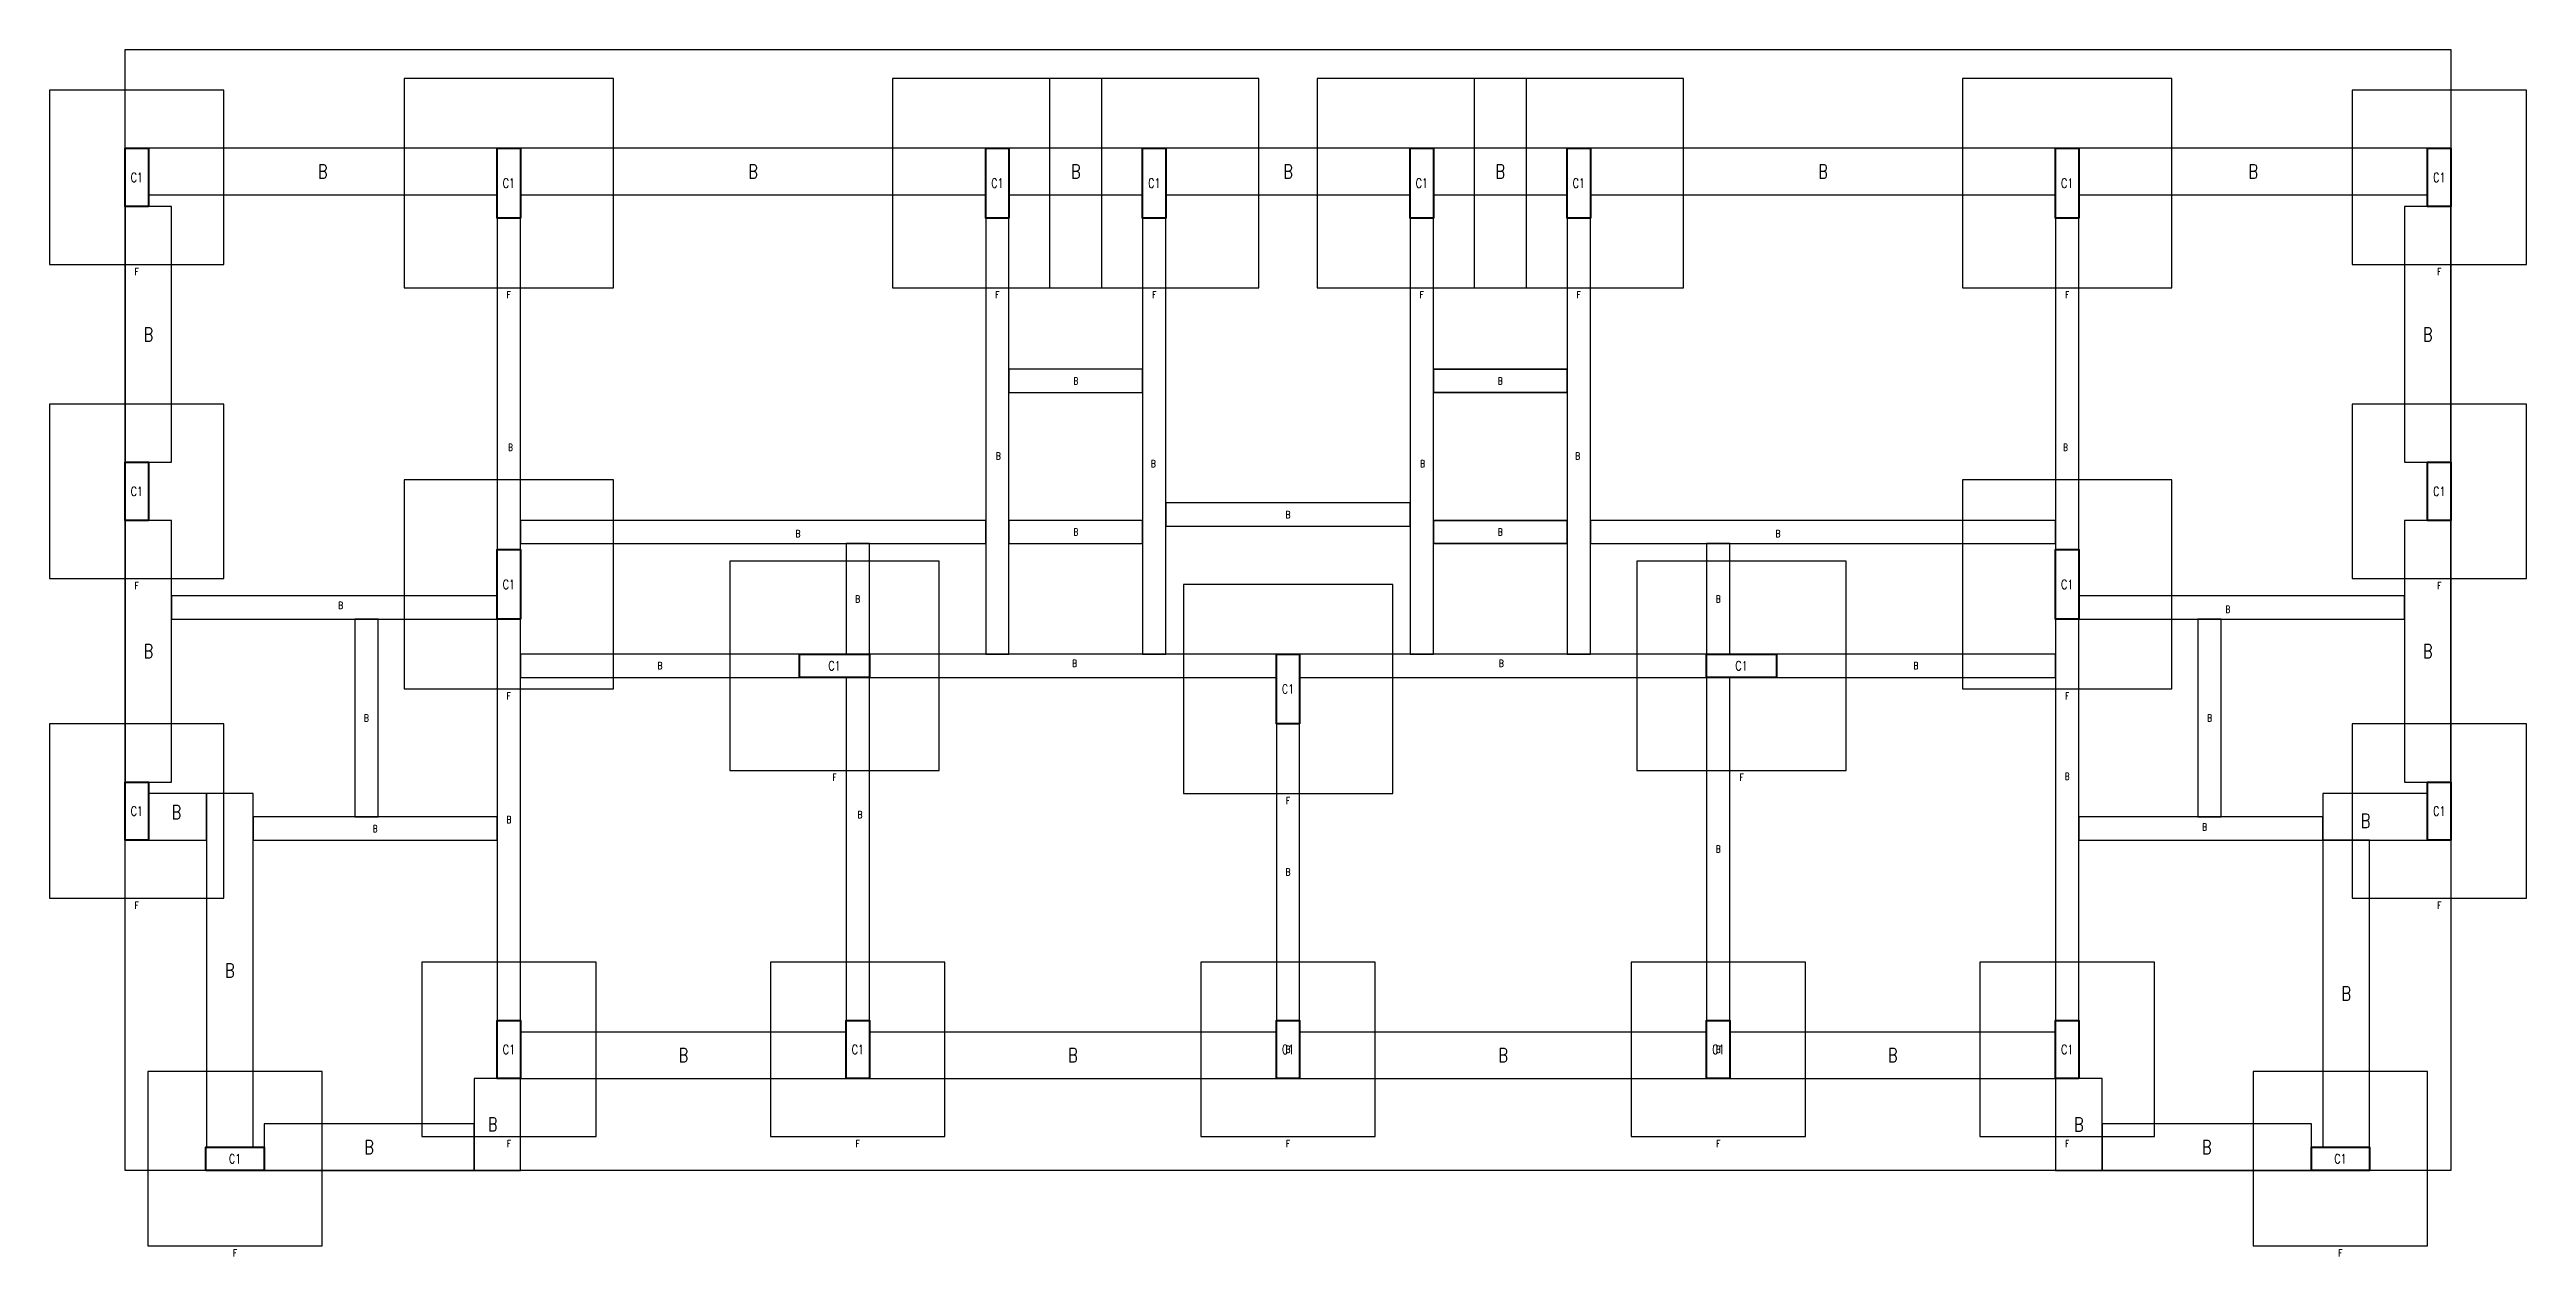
# Model space of a CAD drawing. Header units: metres. Extents: x 4410.9 to 4432.2, y 731.6 to 741.9.
import ezdxf

# ---------------------------------------------------------------- set-up
doc = ezdxf.new("R2010")
doc.units = ezdxf.units.M
doc.header["$LTSCALE"] = 0.5
for name, color, linetype in [('S-DESIGN-BEAM', 7, 'Continuous'), ('S-DESIGN-COL', 7, 'Continuous'), ('S-DESIGN-FND', 7, 'Continuous'), ('S-DESIGN-TXT', 7, 'Continuous'), ('S-SLAB-OUT', 7, 'Continuous'), ('stairs', 7, 'Continuous')]:
    doc.layers.add(name, color=color, linetype=linetype)
doc.styles.get("Standard").update_dxf_attribs({"font": 'romans.shx', "width": 0.75})

msp = doc.modelspace()

# ---------------------------------------------------------------- linework, layer by layer
at = {"layer": 'S-DESIGN-BEAM', "color": 3, "linetype": 'Continuous', "transparency": 33554687}
for points in [[(4414.724, 741.099), (4411.725, 741.099), (4411.725, 740.699), (4414.724, 740.699)], [(4418.925, 741.099), (4414.924, 741.099), (4414.924, 740.699), (4418.925, 740.699)], [(4420.275, 741.099), (4419.125, 741.099), (4419.125, 740.699), (4420.275, 740.699)], [(4422.575, 741.099), (4420.475, 741.099), (4420.475, 740.699), (4422.575, 740.699)], [(4423.925, 741.099), (4422.775, 741.099), (4422.775, 740.699), (4423.925, 740.699)], [(4428.125, 741.099), (4424.125, 741.099), (4424.125, 740.699), (4428.125, 740.699)], [(4431.325, 741.099), (4428.325, 741.099), (4428.325, 740.699), (4431.325, 740.699)], [(4411.925, 740.599), (4411.525, 740.599), (4411.525, 738.399), (4411.925, 738.399)], [(4414.925, 740.499), (4414.725, 740.499), (4414.725, 737.799), (4414.725, 737.649), (4414.925, 737.649), (4414.925, 737.699), (4414.925, 737.899)], [(4419.125, 738.999), (4419.125, 739.199), (4419.125, 740.499), (4418.925, 740.499), (4418.925, 739.099), (4418.925, 737.899), (4418.925, 737.699), (4418.925, 736.749), (4419.125, 736.749), (4419.125, 737.699), (4419.125, 737.899)], [(4420.475, 739.099), (4420.475, 740.499), (4420.275, 740.499), (4420.275, 739.199), (4420.275, 738.999), (4420.275, 737.949), (4420.275, 737.899), (4420.275, 737.699), (4420.275, 736.749), (4420.475, 736.749), (4420.475, 737.799), (4420.475, 737.849), (4420.475, 738.049)], [(4422.775, 740.499), (4422.575, 740.499), (4422.575, 739.099), (4422.575, 738.049), (4422.575, 737.849), (4422.575, 737.799), (4422.575, 736.749), (4422.775, 736.749), (4422.775, 737.699), (4422.775, 737.899), (4422.775, 737.949), (4422.775, 738.999), (4422.775, 739.199)], [(4424.125, 740.499), (4423.925, 740.499), (4423.925, 739.199), (4423.925, 738.999), (4423.925, 737.899), (4423.925, 737.699), (4423.925, 736.749), (4424.125, 736.749), (4424.125, 737.699), (4424.125, 737.899), (4424.125, 739.099)], [(4428.325, 740.499), (4428.125, 740.499), (4428.125, 737.899), (4428.125, 737.699), (4428.125, 737.649), (4428.325, 737.649), (4428.325, 737.799)], [(4431.525, 740.599), (4431.125, 740.599), (4431.125, 738.399), (4431.525, 738.399)], [(4420.275, 739.199), (4419.125, 739.199), (4419.125, 738.999), (4420.275, 738.999)], [(4423.925, 739.199), (4422.775, 739.199), (4422.775, 738.999), (4423.925, 738.999)], [(4422.775, 738.999), (4422.775, 739.199), (4423.925, 739.199), (4423.925, 738.999)], [(4422.575, 738.049), (4420.475, 738.049), (4420.475, 737.849), (4422.575, 737.849)], [(4411.925, 737.899), (4411.525, 737.899), (4411.525, 735.649), (4411.925, 735.649)], [(4418.925, 737.899), (4417.825, 737.899), (4414.925, 737.899), (4414.925, 737.699), (4417.725, 737.699), (4417.925, 737.699), (4418.925, 737.699)], [(4420.275, 737.899), (4419.125, 737.899), (4419.125, 737.699), (4420.275, 737.699)], [(4420.275, 737.899), (4419.125, 737.899), (4419.125, 737.699), (4420.275, 737.699)], [(4423.925, 737.899), (4422.775, 737.899), (4422.775, 737.699), (4423.925, 737.699)], [(4422.775, 737.699), (4422.775, 737.899), (4423.925, 737.899), (4423.925, 737.699)], [(4428.125, 737.899), (4425.225, 737.899), (4424.125, 737.899), (4424.125, 737.699), (4425.125, 737.699), (4425.325, 737.699), (4428.125, 737.699)], [(4431.525, 737.899), (4431.125, 737.899), (4431.125, 735.649), (4431.525, 735.649)], [(4417.925, 737.699), (4417.725, 737.699), (4417.725, 736.749), (4417.925, 736.749)], [(4425.325, 737.699), (4425.125, 737.699), (4425.125, 736.749), (4425.325, 736.749)], [(4414.724, 737.249), (4413.6, 737.249), (4411.925, 737.249), (4411.925, 737.049), (4414.724, 737.049)], [(4431.125, 737.249), (4429.45, 737.249), (4428.325, 737.249), (4428.325, 737.049), (4429.35, 737.049), (4429.55, 737.049), (4431.125, 737.049)], [(4413.7, 737.049), (4413.5, 737.049), (4413.5, 735.349), (4413.7, 735.349)], [(4414.925, 737.049), (4414.725, 737.049), (4414.725, 733.599), (4414.925, 733.599)], [(4428.325, 735.149), (4428.325, 735.349), (4428.325, 736.649), (4428.325, 737.049), (4428.125, 737.049), (4428.125, 736.749), (4428.125, 736.549), (4428.125, 735.249), (4428.125, 733.599), (4428.325, 733.599)], [(4429.55, 737.049), (4429.35, 737.049), (4429.35, 735.349), (4429.55, 735.349)], [(4417.325, 736.749), (4414.925, 736.749), (4414.925, 736.549), (4417.325, 736.549)], [(4421.425, 736.749), (4420.475, 736.749), (4420.275, 736.749), (4419.125, 736.749), (4418.925, 736.749), (4417.925, 736.749), (4417.925, 736.549), (4419.025, 736.549), (4420.375, 736.549), (4421.425, 736.549)], [(4425.125, 736.749), (4424.125, 736.749), (4423.925, 736.749), (4422.775, 736.749), (4422.575, 736.749), (4421.625, 736.749), (4421.625, 736.549), (4422.675, 736.549), (4424.025, 736.549), (4425.125, 736.549)], [(4428.125, 736.749), (4425.725, 736.749), (4425.725, 736.549), (4428.125, 736.549)], [(4417.925, 736.549), (4417.925, 736.549), (4417.725, 736.549), (4417.725, 733.599), (4417.925, 733.599)], [(4425.325, 736.549), (4425.125, 736.549), (4425.125, 733.599), (4425.325, 733.599)], [(4421.625, 736.149), (4421.425, 736.149), (4421.425, 733.599), (4421.625, 733.599)], [(4412.225, 735.549), (4411.925, 735.549), (4411.725, 735.549), (4411.725, 735.149), (4412.225, 735.149)], [(4412.625, 735.549), (4412.225, 735.549), (4412.225, 732.509), (4412.625, 732.509)], [(4431.325, 735.549), (4430.425, 735.549), (4430.425, 735.349), (4430.425, 735.149), (4430.825, 735.149), (4431.325, 735.149)], [(4414.725, 735.349), (4412.625, 735.349), (4412.625, 735.149), (4414.725, 735.149)], [(4430.425, 735.349), (4429.55, 735.349), (4429.35, 735.349), (4428.325, 735.349), (4428.325, 735.149), (4429.45, 735.149), (4430.425, 735.149)], [(4430.825, 735.149), (4430.425, 735.149), (4430.425, 732.509), (4430.825, 732.509)], [(4421.425, 733.599), (4421.625, 733.599), (4421.625, 733.099), (4421.425, 733.099)], [(4425.125, 733.599), (4425.325, 733.599), (4425.325, 733.099), (4425.125, 733.099)], [(4417.725, 733.499), (4414.925, 733.499), (4414.925, 733.099), (4417.725, 733.099)], [(4421.425, 733.499), (4417.925, 733.499), (4417.925, 733.099), (4421.425, 733.099)], [(4425.125, 733.499), (4421.625, 733.499), (4421.625, 733.099), (4425.125, 733.099)], [(4428.125, 733.499), (4425.325, 733.499), (4425.325, 733.099), (4428.125, 733.099)], [(4414.925, 733.098), (4414.525, 733.1), (4414.525, 732.709), (4414.525, 732.309), (4414.925, 732.309)], [(4428.525, 733.099), (4428.125, 733.099), (4428.125, 732.309), (4428.525, 732.309)], [(4414.525, 732.709), (4412.72, 732.709), (4412.72, 732.309), (4414.525, 732.309)], [(4430.325, 732.709), (4428.525, 732.709), (4428.525, 732.309), (4430.325, 732.309)]]:
    msp.add_lwpolyline(points, close=True, dxfattribs=at)
at = {"layer": 'S-DESIGN-COL', "color": 4, "lineweight": 50, "transparency": 33554687}
for points in [[(4411.725, 740.599), (4411.525, 740.599), (4411.525, 741.099), (4411.725, 741.099)], [(4414.924, 740.499), (4414.724, 740.499), (4414.724, 741.099), (4414.924, 741.099)], [(4419.125, 740.499), (4418.925, 740.499), (4418.925, 741.099), (4419.125, 741.099)], [(4420.475, 740.499), (4420.275, 740.499), (4420.275, 741.099), (4420.475, 741.099)], [(4422.775, 740.499), (4422.575, 740.499), (4422.575, 741.099), (4422.775, 741.099)], [(4424.125, 740.499), (4423.925, 740.499), (4423.925, 741.099), (4424.125, 741.099)], [(4428.325, 740.499), (4428.125, 740.499), (4428.125, 741.099), (4428.325, 741.099)], [(4431.525, 740.599), (4431.325, 740.599), (4431.325, 741.099), (4431.525, 741.099)], [(4411.725, 737.899), (4411.525, 737.899), (4411.525, 738.399), (4411.725, 738.399)], [(4431.525, 737.899), (4431.325, 737.899), (4431.325, 738.399), (4431.525, 738.399)], [(4414.924, 737.049), (4414.724, 737.049), (4414.724, 737.649), (4414.924, 737.649)], [(4428.325, 737.049), (4428.125, 737.049), (4428.125, 737.649), (4428.325, 737.649)], [(4417.925, 736.749), (4417.925, 736.549), (4417.325, 736.549), (4417.325, 736.749)], [(4421.625, 736.149), (4421.425, 736.149), (4421.425, 736.749), (4421.625, 736.749)], [(4425.725, 736.749), (4425.725, 736.549), (4425.125, 736.549), (4425.125, 736.749)], [(4411.725, 735.149), (4411.525, 735.149), (4411.525, 735.649), (4411.725, 735.649)], [(4431.525, 735.149), (4431.325, 735.149), (4431.325, 735.649), (4431.525, 735.649)], [(4414.925, 733.099), (4414.725, 733.099), (4414.725, 733.599), (4414.925, 733.599)], [(4417.925, 733.099), (4417.725, 733.099), (4417.725, 733.599), (4417.925, 733.599)], [(4421.625, 733.099), (4421.425, 733.099), (4421.425, 733.599), (4421.625, 733.599)], [(4425.325, 733.099), (4425.125, 733.099), (4425.125, 733.599), (4425.325, 733.599)], [(4428.325, 733.099), (4428.125, 733.099), (4428.125, 733.599), (4428.325, 733.599)], [(4412.22, 732.309), (4412.22, 732.509), (4412.72, 732.509), (4412.72, 732.309)], [(4430.325, 732.309), (4430.325, 732.509), (4430.825, 732.509), (4430.825, 732.309)]]:
    msp.add_lwpolyline(points, close=True, dxfattribs=at)
at = {"layer": 'S-DESIGN-FND', "color": 2}
for points in [[(4413.924, 739.899), (4415.724, 739.899), (4415.724, 741.699), (4413.924, 741.699)], [(4418.125, 739.899), (4419.925, 739.899), (4419.925, 741.699), (4418.125, 741.699)], [(4419.475, 739.899), (4421.275, 739.899), (4421.275, 741.699), (4419.475, 741.699)], [(4421.775, 739.899), (4423.575, 739.899), (4423.575, 741.699), (4421.775, 741.699)], [(4423.125, 739.899), (4424.925, 739.899), (4424.925, 741.699), (4423.125, 741.699)], [(4427.325, 739.899), (4429.125, 739.899), (4429.125, 741.699), (4427.325, 741.699)], [(4410.875, 740.099), (4412.375, 740.099), (4412.375, 741.599), (4410.875, 741.599)], [(4430.675, 740.099), (4432.175, 740.099), (4432.175, 741.599), (4430.675, 741.599)], [(4410.875, 737.399), (4412.375, 737.399), (4412.375, 738.899), (4410.875, 738.899)], [(4430.675, 737.399), (4432.175, 737.399), (4432.175, 738.899), (4430.675, 738.899)], [(4413.924, 736.449), (4415.724, 736.449), (4415.724, 738.249), (4413.924, 738.249)], [(4427.325, 736.449), (4429.125, 736.449), (4429.125, 738.249), (4427.325, 738.249)], [(4416.725, 735.749), (4418.525, 735.749), (4418.525, 737.549), (4416.725, 737.549)], [(4424.525, 735.749), (4426.325, 735.749), (4426.325, 737.549), (4424.525, 737.549)], [(4420.625, 735.549), (4422.425, 735.549), (4422.425, 737.349), (4420.625, 737.349)], [(4410.875, 734.649), (4412.375, 734.649), (4412.375, 736.149), (4410.875, 736.149)], [(4430.675, 734.649), (4432.175, 734.649), (4432.175, 736.149), (4430.675, 736.149)], [(4414.075, 732.599), (4415.575, 732.599), (4415.575, 734.099), (4414.075, 734.099)], [(4417.075, 732.599), (4418.575, 732.599), (4418.575, 734.099), (4417.075, 734.099)], [(4420.775, 732.599), (4422.275, 732.599), (4422.275, 734.099), (4420.775, 734.099)], [(4424.475, 732.599), (4425.975, 732.599), (4425.975, 734.099), (4424.475, 734.099)], [(4427.475, 732.599), (4428.975, 732.599), (4428.975, 734.099), (4427.475, 734.099)], [(4411.72, 731.659), (4413.22, 731.659), (4413.22, 733.159), (4411.72, 733.159)], [(4429.825, 731.659), (4431.325, 731.659), (4431.325, 733.159), (4429.825, 733.159)]]:
    msp.add_lwpolyline(points, close=True, dxfattribs=at)
at = {"layer": 'S-SLAB-OUT'}
msp.add_lwpolyline([(4411.525, 741.949), (4411.525, 741.949), (4431.525, 741.949), (4431.525, 741.949), (4431.525, 732.309), (4431.525, 732.309), (4411.525, 732.309), (4411.525, 732.309)], close=True, dxfattribs=at)
at = {"layer": 'stairs', "color": 7, "linetype": 'Continuous', "transparency": 33554687}
msp.add_line((4420.475, 737.849), (4422.575, 737.849), dxfattribs=at)

# ---------------------------------------------------------------- texts
at = {"layer": 'S-DESIGN-TXT', "color": 1, "char_height": 0.08, "attachment_point": 5}
for insert in [(4411.625, 740.849), (4414.824, 740.799), (4419.025, 740.799), (4420.375, 740.799), (4422.675, 740.799), (4424.025, 740.799), (4428.225, 740.799), (4431.425, 740.849), (4411.625, 738.149), (4431.425, 738.149), (4414.824, 737.349), (4428.225, 737.349), (4417.625, 736.649), (4425.425, 736.649), (4421.525, 736.449), (4411.625, 735.399), (4431.425, 735.399), (4414.825, 733.349), (4417.825, 733.349), (4421.525, 733.349), (4425.225, 733.349), (4428.225, 733.349), (4412.47, 732.409), (4430.575, 732.409)]:
    msp.add_mtext('C1', dxfattribs=dict(at, insert=insert))
at = {"layer": 'S-DESIGN-TXT', "color": 7, "attachment_point": 5}
for s, insert, char_height in [('B', (4413.224, 740.899), 0.12), ('B', (4416.924, 740.899), 0.12), ('B', (4419.7, 740.899), 0.12), ('B', (4421.525, 740.899), 0.12), ('B', (4423.35, 740.899), 0.12), ('B', (4426.125, 740.899), 0.12), ('B', (4429.825, 740.899), 0.12), ('F', (4411.625, 740.039), 0.06), ('F', (4431.425, 740.039), 0.06), ('F', (4414.824, 739.839), 0.06), ('F', (4419.025, 739.839), 0.06), ('F', (4420.375, 739.839), 0.06), ('F', (4422.675, 739.839), 0.06), ('F', (4424.025, 739.839), 0.06), ('F', (4428.225, 739.839), 0.06), ('B', (4411.725, 739.499), 0.12), ('B', (4431.325, 739.499), 0.12), ('B', (4419.7, 739.099), 0.06), ('B', (4423.35, 739.099), 0.06), ('B', (4423.35, 739.099), 0.06), ('B', (4414.839, 738.527), 0.06), ('B', (4419.034, 738.453), 0.06), ('B', (4424.016, 738.453), 0.06), ('B', (4428.211, 738.527), 0.06), ('B', (4420.367, 738.387), 0.06), ('B', (4422.682, 738.387), 0.06), ('B', (4421.525, 737.949), 0.06), ('B', (4417.311, 737.784), 0.06), ('B', (4419.7, 737.799), 0.06), ('B', (4419.7, 737.799), 0.06), ('B', (4423.35, 737.799), 0.06), ('B', (4423.35, 737.799), 0.06), ('B', (4425.739, 737.784), 0.06), ('F', (4411.625, 737.339), 0.06), ('B', (4413.379, 737.169), 0.06), ('B', (4417.825, 737.224), 0.06), ('B', (4425.225, 737.224), 0.06), ('F', (4431.425, 737.339), 0.06), ('B', (4429.607, 737.134), 0.06), ('B', (4411.725, 736.774), 0.12), ('B', (4431.325, 736.774), 0.12), ('B', (4416.125, 736.649), 0.06), ('B', (4419.69, 736.669), 0.06), ('B', (4423.36, 736.669), 0.06), ('B', (4426.925, 736.649), 0.06), ('F', (4414.824, 736.389), 0.06), ('F', (4428.225, 736.389), 0.06), ('B', (4413.6, 736.199), 0.06), ('B', (4429.45, 736.199), 0.06), ('F', (4417.625, 735.689), 0.06), ('F', (4425.425, 735.689), 0.06), ('B', (4428.225, 735.699), 0.06), ('F', (4421.525, 735.489), 0.06), ('B', (4411.965, 735.389), 0.12), ('B', (4413.675, 735.249), 0.06), ('B', (4414.825, 735.324), 0.06), ('B', (4417.845, 735.369), 0.06), ('B', (4429.407, 735.263), 0.06), ('B', (4430.791, 735.315), 0.12), ('B', (4425.225, 735.074), 0.06), ('B', (4421.525, 734.874), 0.06), ('F', (4411.625, 734.589), 0.06), ('F', (4431.425, 734.589), 0.06), ('B', (4412.425, 734.029), 0.12), ('B', (4430.625, 733.829), 0.12), ('B', (4421.525, 733.349), 0.06), ('B', (4425.225, 733.349), 0.06), ('B', (4416.325, 733.299), 0.12), ('B', (4419.675, 733.299), 0.12), ('B', (4423.375, 733.299), 0.12), ('B', (4426.725, 733.299), 0.12), ('B', (4414.685, 732.705), 0.12), ('B', (4428.325, 732.704), 0.12), ('B', (4413.622, 732.509), 0.12), ('F', (4414.825, 732.539), 0.06), ('F', (4417.825, 732.539), 0.06), ('F', (4421.525, 732.539), 0.06), ('F', (4425.225, 732.539), 0.06), ('F', (4428.225, 732.539), 0.06), ('B', (4429.425, 732.509), 0.12), ('F', (4412.47, 731.599), 0.06), ('F', (4430.575, 731.599), 0.06)]:
    msp.add_mtext(s, dxfattribs=dict(at, insert=insert, char_height=char_height))

doc.saveas('drawing.dxf')
